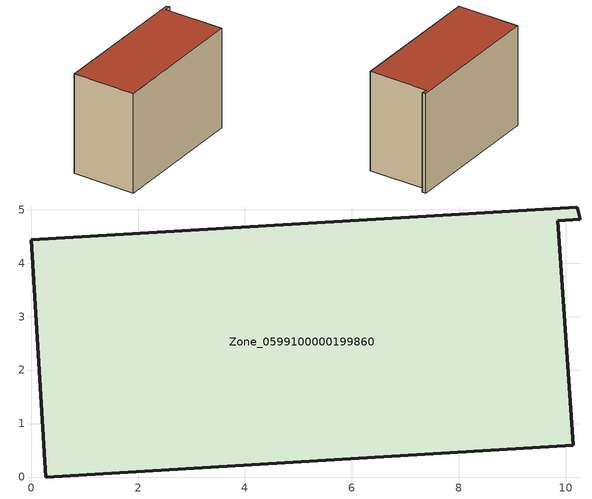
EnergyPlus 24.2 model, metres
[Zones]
Zone_0599100000199860
 floor ground (C_G): 0,4.44 10.21,5.05 10.27,4.82 9.85,4.79 10.14,0.59 0.27,0 z0
 wall outside (C_F): 0.27,0 10.14,0.59 9.85,4.79 10.27,4.82 10.21,5.05 0,4.44 0.27,0 z0:7.23
 roof outside (C_R): 10.21,5.05 0,4.44 0.27,0 10.14,0.59 9.85,4.79 10.27,4.82 z7.23
[BUILDING]
Pand.0599100000199860: North Axis=0; Terrain=City; Loads Convergence Tolerance Value=0.04; Temperature Convergence Tolerance Value=0.4; Solar Distribution=FullExterior; Maximum Number of Warmup Days=25; Minimum Number of Warmup Days=1
[Site:Location]
Rotterdam.The.Hague.AP_ZH_NLD Design_Conditions: Latitude=51.96; Longitude=4.45; Time Zone=1; Elevation=-4.5
[SITE:GROUNDTEMPERATURE:BUILDINGSURFACE]
18, 18, 18, 18, 18, 18, 18, 18, 18, 18, 18, 18
[MATERIAL] Thermal Absorptance=0.9; Solar Absorptance=0.7; Visible Absorptance=0.7
Name | Roughness | Thickness | Conductivity | Density | Specific Heat
G.TI.1946 | MediumSmooth | 0.15 | 1 | 540 | 1210
F.TI.1946 | Rough | 0.3 | 0.857143 | 1920 | 840
R.TI.1946 | MediumRough | 0.2 | 0.1 | 1500 | 1000
[CONSTRUCTION]
C_G: G.TI.1946
C_F: F.TI.1946
C_R: R.TI.1946
[ZONE]
Zone_0599100000199860: Type=1; Multiplier=1; Ceiling Height=Autocalculate; Volume=Autocalculate; Floor Area=autocalculate; Part of Total Floor Area=Yes
[ZONEINFILTRATION:DESIGNFLOWRATE]
Infil_Zone_0599100000199860: Zone or ZoneList or Space or SpaceList=Zone_0599100000199860; Schedule=AlwaysOn; Design Flow Rate Calculation Method=Flow/Area; Flow Rate per Floor Area=0.003; Constant Term Coefficient=1; Temperature Term Coefficient=0; Velocity Term Coefficient=0; Velocity Squared Term Coefficient=0
[HVACTEMPLATE:ZONE:IDEALLOADSAIRSYSTEM]
Zone_0599100000199860: Maximum Heating Supply Air Temperature=50; Minimum Cooling Supply Air Temperature=13; Maximum Heating Supply Air Humidity Ratio=0.0156; Minimum Cooling Supply Air Humidity Ratio=0.0077; Heating Limit=NoLimit; Cooling Limit=NoLimit; Dehumidification Control Type=ConstantSensibleHeatRatio; Cooling Sensible Heat Ratio=0.7; Dehumidification Setpoint=60; Humidification Control Type=None; Humidification Setpoint=30; Outdoor Air Method=None; Outdoor Air Flow Rate per Person=0.00944; Outdoor Air Flow Rate per Zone Floor Area=0; Outdoor Air Flow Rate per Zone=0; Demand Controlled Ventilation Type=None; Outdoor Air Economizer Type=NoEconomizer; Heat Recovery Type=None; Sensible Heat Recovery Effectiveness=0.7; Latent Heat Recovery Effectiveness=0.65
[ZONECONTROL:THERMOSTAT]
ThermostatControl_Zone_0599100000199860: Zone or ZoneList=Zone_0599100000199860; Control Type Schedule=DualSetpointControlType; Control 1=Thermostat_Zone_0599100000199860; Temperature Difference Between Cutout And Setpoint=0
[THERMOSTATSETPOINT:DUALSETPOINT]
Thermostat_Zone_0599100000199860: Heating Setpoint Temperature Schedule=HeatingSetpoint_Zone_0599100000199860; Cooling Setpoint Temperature Schedule=CoolingSetpoint_Zone_0599100000199860
[SCHEDULE:COMPACT]
HeatingSetpoint_Zone_0599100000199860: Through: 12/31, For: AllDays, Until: 24:00, 21
CoolingSetpoint_Zone_0599100000199860: Through: 12/31, For: AllDays, Until: 24:00, 24
DualSetpointControlType: Through: 12/31, For: AllDays, Until: 24:00, 4
AlwaysOn: Through: 12/31, For: AllDays, Until: 24:00, 1
